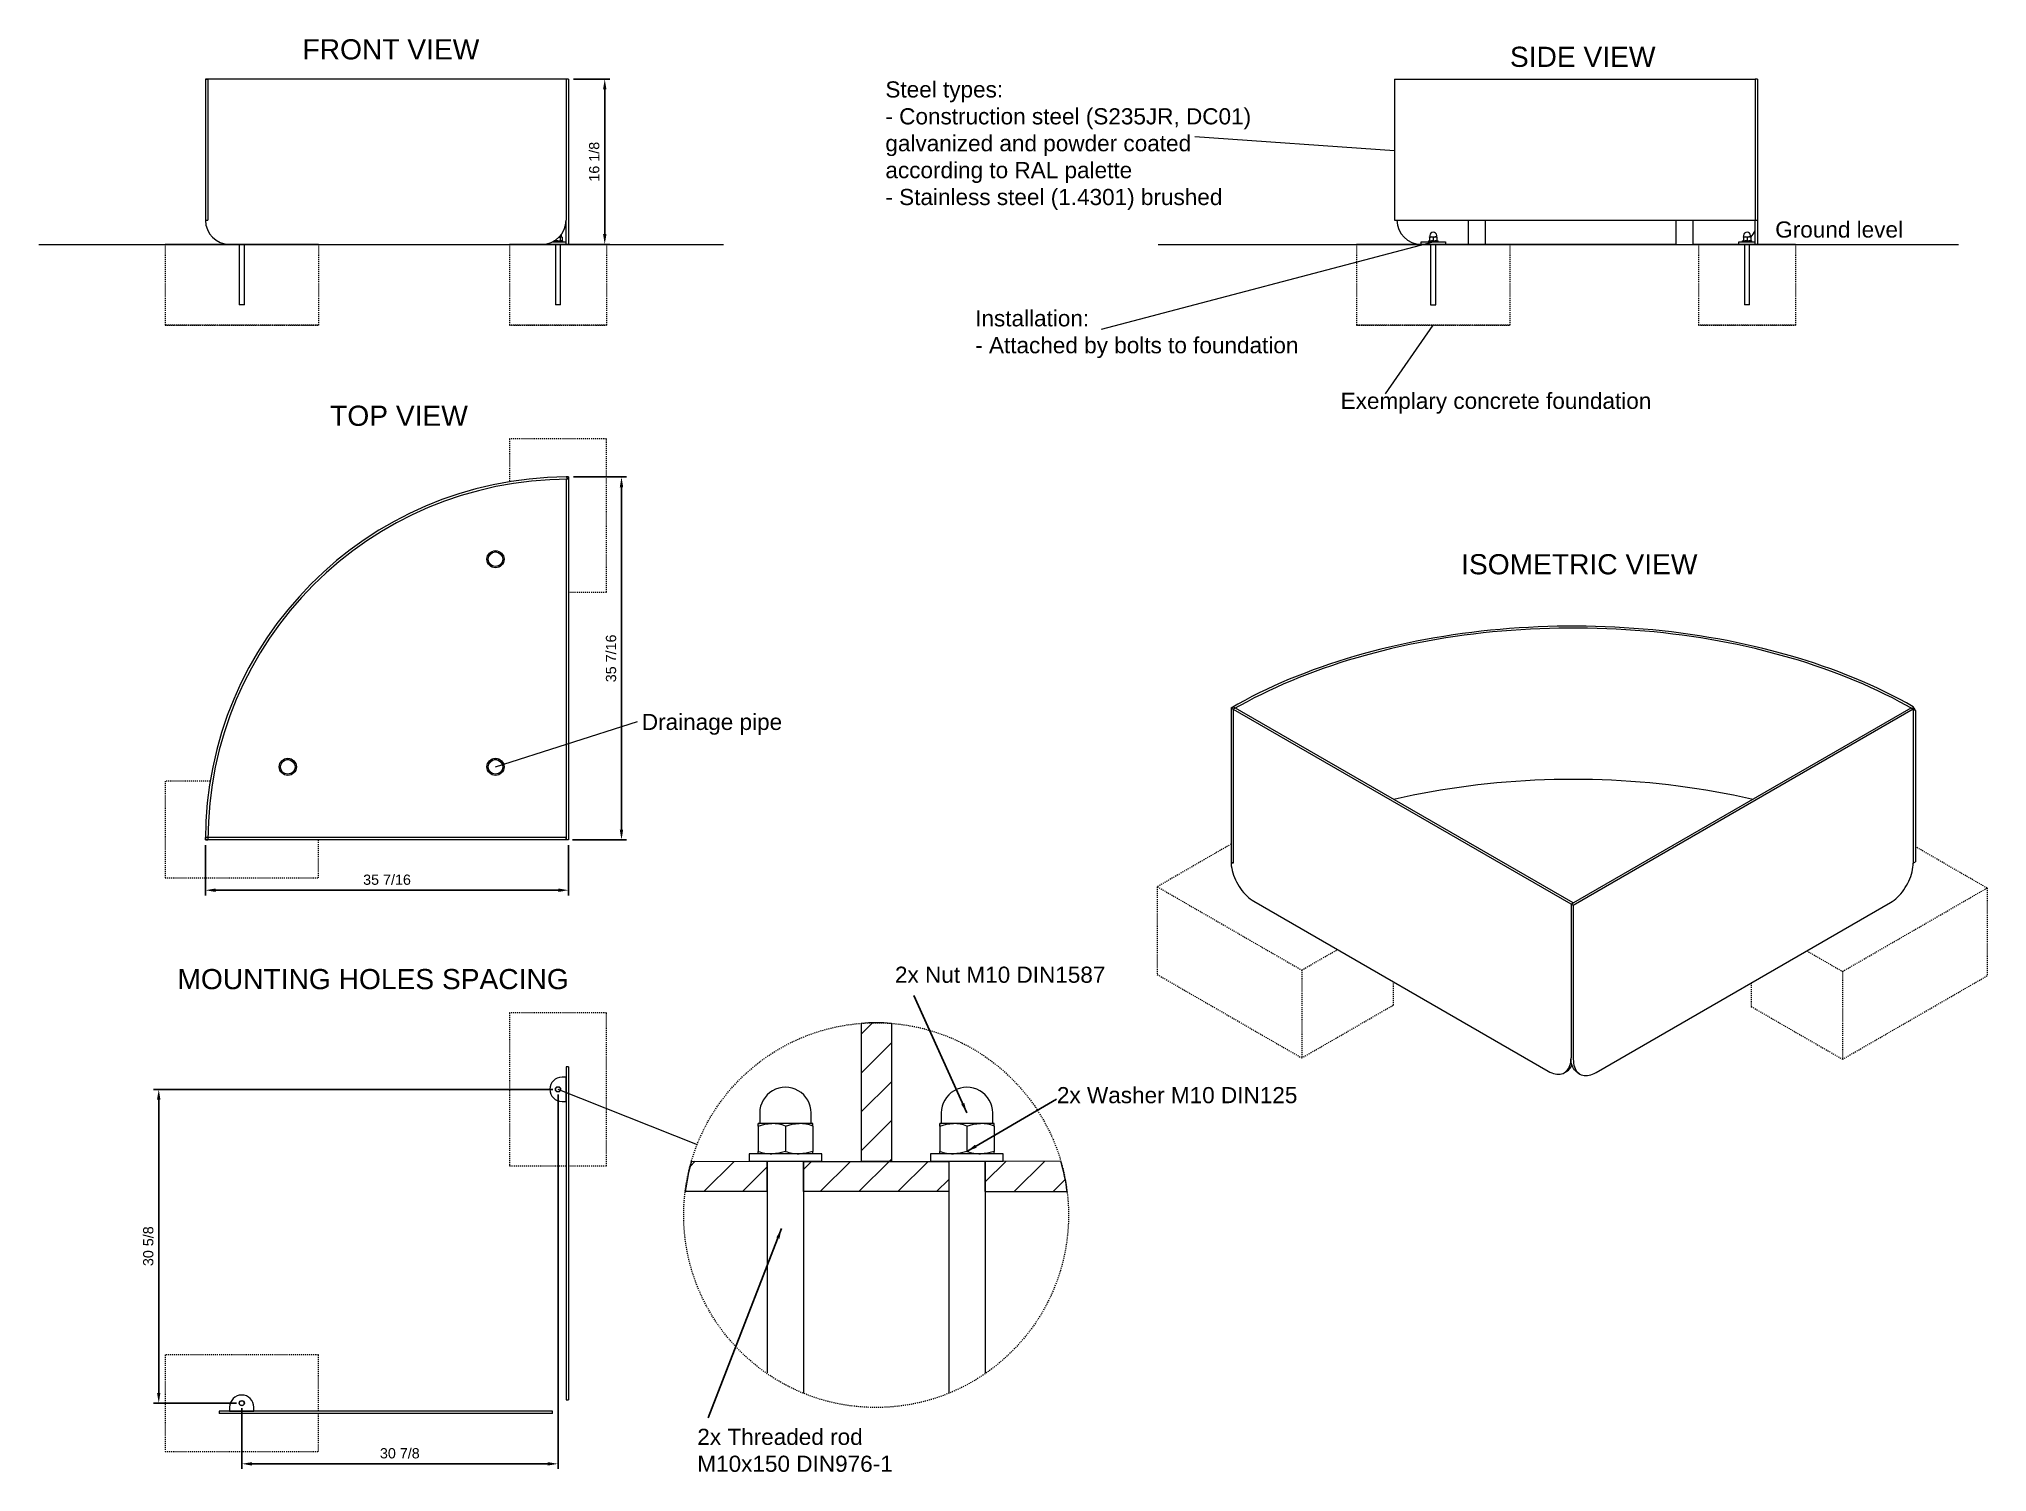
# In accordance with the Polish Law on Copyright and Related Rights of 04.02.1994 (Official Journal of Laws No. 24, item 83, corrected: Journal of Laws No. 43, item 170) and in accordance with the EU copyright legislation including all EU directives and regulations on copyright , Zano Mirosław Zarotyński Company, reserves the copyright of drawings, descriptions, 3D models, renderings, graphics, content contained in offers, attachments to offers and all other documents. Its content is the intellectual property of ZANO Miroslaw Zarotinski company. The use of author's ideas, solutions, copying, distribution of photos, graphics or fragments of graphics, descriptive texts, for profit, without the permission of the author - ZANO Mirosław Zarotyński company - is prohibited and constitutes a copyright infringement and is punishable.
# Model space of a CAD drawing. Header units: inches. Extents: x 242 to 432, y 18 to 158.
import ezdxf

# ---------------------------------------------------------------- set-up
doc = ezdxf.new("R2010")
doc.units = ezdxf.units.IN
doc.linetypes.add('HIDDEN', pattern=[1.905, 1.27, -0.635])
for name, color, linetype, lineweight in [('ZANO_O', 10, 'Continuous', 0), ('ZANO_R', 7, 'Continuous', 0), ('ZANO_R_przerywana', 250, 'HIDDEN', 0), ('ZANO_W', 1, 'Continuous', 0)]:
    doc.layers.add(name, color=color, linetype=linetype, lineweight=lineweight)
doc.styles.get("Standard").update_dxf_attribs({"font": 'ARIALUNI.TTF'})
doc.dimstyles.new('amerykanie', dxfattribs={"dimtxt": 50, "dimasz": 50, "dimexe": 0.5, "dimexo": 0.5, "dimgap": 1, "dimtad": 1, "dimdec": 0, "dimzin": 0, "dimlunit": 5, "dimtxsty": 'Standard', "dimcen": 0.09, "dimclrd": 1, "dimclre": 1, "dimclrt": 1, "dimazin": 0, "dimtfac": 1, "dimtdec": 0, "dimtmove": 0, "dimatfit": 3, "dimfxl": 1, "dimtzin": 0, "dimarcsym": 1})

# ---------------------------------------------------------------- blocks, each defined once
blk = doc.blocks.new('*D344')
at = {"layer": 'ZANO_W', "color": 1, "lineweight": -2}
for p, q in [((293.91, 115.11), (299.09, 115.11)), ((298.59, 80.68), (298.59, 114.11)), ((293.79, 79.68), (299.09, 79.68))]:
    blk.add_line(p, q, dxfattribs=at)
at = {"layer": 'ZANO_W', "color": 1}
for points in [[(298.75, 114.11), (298.42, 114.11), (298.59, 115.11)], [(298.42, 80.68), (298.75, 80.68), (298.59, 79.68)]]:
    blk.add_solid(points, dxfattribs=at)
at = {"layer": 'ZANO_W', "color": 1, "insert": (297.57, 97.4), "char_height": 1, "attachment_point": 5, "rotation": 90}
blk.add_mtext('35 7/16', dxfattribs=at)
blk = doc.blocks.new('*D345')
at = {"layer": 'ZANO_W', "color": 1, "lineweight": -2}
for p, q in [((257.98, 79.18), (257.98, 74.27)), ((293.41, 79.18), (293.41, 74.27)), ((258.98, 74.77), (292.41, 74.77))]:
    blk.add_line(p, q, dxfattribs=at)
at = {"layer": 'ZANO_W', "color": 1}
for points in [[(258.98, 74.94), (258.98, 74.6), (257.98, 74.77)], [(292.41, 74.6), (292.41, 74.94), (293.41, 74.77)]]:
    blk.add_solid(points, dxfattribs=at)
at = {"layer": 'ZANO_W', "color": 1, "insert": (275.7, 75.79), "char_height": 1, "attachment_point": 5}
blk.add_mtext('35 7/16', dxfattribs=at)
blk = doc.blocks.new('*D346')
at = {"layer": 'ZANO_W', "color": 1, "lineweight": -2}
for p, q in [((293.91, 153.95), (297.45, 153.95)), ((296.95, 138.81), (296.95, 152.95)), ((293.91, 137.81), (297.45, 137.81))]:
    blk.add_line(p, q, dxfattribs=at)
at = {"layer": 'ZANO_W', "color": 1}
for points in [[(297.12, 152.95), (296.79, 152.95), (296.95, 153.95)], [(296.79, 138.81), (297.12, 138.81), (296.95, 137.81)]]:
    blk.add_solid(points, dxfattribs=at)
at = {"layer": 'ZANO_W', "color": 1, "insert": (295.93, 145.88), "char_height": 1, "attachment_point": 5, "rotation": 90}
blk.add_mtext('16 1/8', dxfattribs=at)
blk = doc.blocks.new('*D347')
at = {"layer": 'ZANO_W', "color": 1, "lineweight": -2}
for p, q in [((291.89, 55.33), (252.92, 55.33)), ((253.42, 25.7), (253.42, 54.33)), ((261.02, 24.7), (252.92, 24.7))]:
    blk.add_line(p, q, dxfattribs=at)
at = {"layer": 'ZANO_W', "color": 1}
for points in [[(253.58, 54.33), (253.25, 54.33), (253.42, 55.33)], [(253.25, 25.7), (253.58, 25.7), (253.42, 24.7)]]:
    blk.add_solid(points, dxfattribs=at)
at = {"layer": 'ZANO_W', "color": 1, "insert": (252.4, 40.02), "char_height": 1, "attachment_point": 5, "rotation": 90}
blk.add_mtext('30 5/8', dxfattribs=at)
blk = doc.blocks.new('*D348')
at = {"layer": 'ZANO_W', "color": 1, "lineweight": -2}
for p, q in [((292.39, 54.83), (292.39, 18.28)), ((261.52, 24.2), (261.52, 18.28)), ((262.52, 18.78), (291.39, 18.78))]:
    blk.add_line(p, q, dxfattribs=at)
at = {"layer": 'ZANO_W', "color": 1}
for points in [[(262.52, 18.94), (262.52, 18.61), (261.52, 18.78)], [(291.39, 18.61), (291.39, 18.94), (292.39, 18.78)]]:
    blk.add_solid(points, dxfattribs=at)
at = {"layer": 'ZANO_W', "color": 1, "insert": (276.95, 19.8), "char_height": 1, "attachment_point": 5}
blk.add_mtext('30 7/8', dxfattribs=at)

msp = doc.modelspace()

# ---------------------------------------------------------------- linework, layer by layer
at = {"layer": 'ZANO_O'}
for points in [[(374.04076, 146.94378), (354.56213, 148.3247)], [(345.42973, 129.54147), (377.82028, 138.04616)], [(373.16464, 123.22183), (377.82028, 129.93594)], [(286.28555, 86.80792), (300.16314, 91.24715)], [(292.3879, 55.3338), (305.97521, 49.96093)]]:
    msp.add_lwpolyline(points, dxfattribs=at)
at = {"layer": 'ZANO_R'}
for p, q in [((257.97852, 153.95164), (257.97852, 140.17214)), ((257.97852, 153.95164), (258.21474, 153.95164)), ((293.1753, 153.95164), (257.97852, 153.95164)), ((258.21474, 153.95164), (258.21474, 140.17214)), ((293.41152, 153.95164), (293.1753, 153.95164)), ((293.1753, 153.95164), (293.1753, 140.17214)), ((293.41152, 153.95164), (293.41152, 140.17214)), ((374.04076, 153.71542), (374.04076, 140.17214)), ((374.04155, 153.95164), (409.23754, 153.95164)), ((409.47376, 153.95164), (409.23754, 153.95164)), ((409.23754, 153.95164), (409.23754, 140.17214)), ((409.47376, 153.95164), (409.47376, 140.17214)), ((257.97852, 140.17214), (258.21474, 140.17214)), ((293.1753, 137.80994), (293.1753, 140.17214)), ((293.41152, 140.17214), (293.41152, 137.80994)), ((374.04076, 140.17214), (409.47376, 140.17214)), ((381.24271, 140.17214), (381.24271, 137.80994)), ((382.912, 137.80994), (382.912, 140.17214)), ((401.51315, 140.17214), (401.51315, 137.80994)), ((403.18244, 137.80994), (403.18244, 140.17214)), ((409.23754, 137.80994), (409.23754, 140.17214)), ((409.47376, 140.17214), (409.47376, 137.80994)), ((241.72653, 137.80994), (308.55436, 137.80994)), ((254.04152, 137.80994), (269.00212, 137.80994)), ((269.00212, 137.80994), (254.04152, 137.80994)), ((261.26592, 137.80994), (261.26592, 131.90444)), ((261.77729, 137.80994), (261.26635, 137.80994)), ((261.77773, 131.90444), (261.77773, 137.80994)), ((269.00212, 137.80994), (290.8131, 137.80994)), ((287.6635, 137.80994), (290.8131, 137.80994)), ((297.11231, 137.80994), (287.6635, 137.80994)), ((290.8131, 137.80994), (293.1753, 137.80994)), ((291.6005, 137.80994), (291.6005, 137.94504)), ((291.84276, 138.04616), (292.7816, 138.04616)), ((291.91546, 138.08293), (291.91546, 138.04616)), ((292.02513, 138.14459), (292.86034, 138.14459)), ((292.02927, 138.14707), (292.03357, 138.14459)), ((292.132, 137.80994), (292.64208, 137.80994)), ((292.132, 137.80994), (292.132, 131.90444)), ((292.18333, 138.24796), (292.18333, 138.17623)), ((292.51912, 138.53829), (292.69476, 138.53829)), ((292.59247, 138.50664), (292.59247, 138.17623)), ((292.64381, 131.90444), (292.64381, 137.80994)), ((292.69476, 138.53829), (292.74223, 138.53829)), ((292.72255, 138.54813), (292.72255, 138.67608)), ((292.79705, 138.50664), (292.74223, 138.53829)), ((292.74223, 138.14459), (292.79705, 138.17623)), ((292.7816, 138.04616), (293.1753, 138.04616)), ((292.79705, 138.50664), (292.79705, 138.17623)), ((292.86034, 138.04616), (292.86034, 138.14459)), ((293.41152, 137.80994), (293.1753, 137.80994)), ((293.1753, 137.80994), (293.41152, 137.80994)), ((293.41152, 137.80994), (297.11231, 137.80994)), ((350.96477, 137.80994), (429.08479, 137.80994)), ((370.33998, 137.80994), (381.24271, 137.80994)), ((385.30058, 137.80994), (370.33998, 137.80994)), ((376.63918, 137.80994), (376.63918, 138.04616)), ((376.63918, 138.04616), (377.82028, 138.04616)), ((377.34784, 138.14459), (377.34784, 138.04616)), ((377.34784, 138.14459), (378.29272, 138.14459)), ((377.46595, 138.50664), (377.46595, 138.53829)), ((377.46595, 138.53829), (377.64312, 138.53829)), ((377.46595, 138.50664), (377.46595, 138.17623)), ((377.46595, 138.14459), (377.46595, 138.17623)), ((377.48564, 138.67608), (377.48564, 138.54813)), ((377.56438, 137.80994), (377.56438, 131.90444)), ((377.56481, 137.80994), (378.07575, 137.80994)), ((377.64312, 138.53829), (377.99745, 138.53829)), ((377.82028, 138.50664), (377.82028, 138.17623)), ((377.82028, 138.04616), (379.00138, 138.04616)), ((378.17461, 138.53829), (377.99745, 138.53829)), ((378.07619, 131.90444), (378.07619, 137.80994)), ((378.15493, 138.54813), (378.15493, 138.67608)), ((378.17461, 138.50664), (378.17461, 138.53829)), ((378.17461, 138.50664), (378.17461, 138.17623)), ((378.17461, 138.14459), (378.17461, 138.17623)), ((378.29272, 138.04616), (378.29272, 138.14459)), ((379.00138, 138.04616), (379.00138, 137.80994)), ((381.24271, 137.80994), (381.77154, 137.80994)), ((381.24271, 137.80994), (382.912, 137.80994)), ((381.77154, 137.80994), (382.912, 137.80994)), ((382.912, 137.80994), (385.30058, 137.80994)), ((401.51315, 137.80994), (385.30058, 137.80994)), ((401.51315, 137.80994), (402.34779, 137.80994)), ((402.34779, 137.80994), (403.18244, 137.80994)), ((403.72574, 137.80994), (403.18244, 137.80994)), ((403.72574, 137.80994), (413.17454, 137.80994)), ((413.17454, 137.80994), (403.72574, 137.80994)), ((407.66274, 137.80994), (407.66274, 138.04616)), ((407.66274, 138.04616), (408.84384, 138.04616)), ((407.9777, 138.14459), (407.9777, 138.04616)), ((407.9777, 138.14459), (408.92258, 138.14459)), ((408.09581, 138.50664), (408.09581, 138.53829)), ((408.09581, 138.53829), (408.27298, 138.53829)), ((408.09581, 138.50664), (408.09581, 138.17623)), ((408.09581, 138.14459), (408.09581, 138.17623)), ((408.1155, 138.67608), (408.1155, 138.54813)), ((408.19424, 137.80994), (408.70432, 137.80994)), ((408.19424, 137.80994), (408.19424, 131.90444)), ((408.27298, 138.53829), (408.62731, 138.53829)), ((408.45014, 138.50664), (408.45014, 138.17623)), ((408.80447, 138.53829), (408.62731, 138.53829)), ((408.70605, 131.90444), (408.70605, 137.80994)), ((408.78479, 138.54813), (408.78479, 138.67608)), ((408.80447, 138.50664), (408.80447, 138.53829)), ((408.80447, 138.50664), (408.80447, 138.17623)), ((408.80447, 138.14459), (408.80447, 138.17623)), ((408.84384, 138.04616), (409.23754, 138.04616)), ((408.92258, 138.04616), (408.92258, 138.14459)), ((261.77773, 131.90444), (261.26592, 131.90444)), ((292.64381, 131.90444), (292.132, 131.90444)), ((377.56438, 131.90444), (378.07619, 131.90444)), ((408.70605, 131.90444), (408.19424, 131.90444)), ((293.41152, 114.87874), (293.1753, 115.11417)), ((293.41152, 114.87874), (293.1753, 114.87874)), ((293.1753, 114.87874), (293.1753, 79.68195)), ((293.41152, 115.11495), (293.41152, 114.87874)), ((293.41152, 114.87874), (293.41152, 79.68195)), ((358.08443, 92.55636), (358.30714, 92.68492)), ((358.08443, 92.55636), (358.30714, 92.42779)), ((358.08443, 92.55636), (358.08443, 77.55432)), ((391.26827, 73.39973), (358.08443, 92.55636)), ((391.49098, 73.5283), (358.30714, 92.68492)), ((358.30714, 92.42779), (358.30714, 77.42576)), ((424.45212, 92.55635), (391.26827, 73.39973)), ((424.67483, 92.42779), (391.49098, 73.27116)), ((424.67483, 92.42779), (424.45212, 92.55635)), ((424.67483, 92.42779), (424.67409, 92.68449)), ((424.67483, 92.42779), (424.67483, 77.42575)), ((424.89754, 92.29918), (424.67483, 92.42779)), ((424.89754, 92.29918), (424.89754, 77.55432)), ((293.1753, 79.91817), (257.97852, 79.91817)), ((257.97852, 79.68195), (257.97852, 79.91817)), ((293.1753, 79.68195), (293.1753, 79.91817)), ((257.97852, 79.68195), (258.21474, 79.68195)), ((293.1753, 79.68195), (257.97852, 79.68195)), ((293.41152, 79.68195), (293.1753, 79.68195)), ((358.08443, 77.55432), (358.30714, 77.42576)), ((424.67483, 77.42575), (424.89754, 77.55432)), ((360.31153, 73.69687), (389.04117, 57.1116)), ((391.26827, 73.39973), (391.49098, 73.5283)), ((391.49098, 73.27116), (391.26827, 73.39973)), ((391.26827, 73.39973), (391.26827, 58.3977)), ((391.49098, 73.27116), (391.49098, 58.26913)), ((393.71809, 56.98303), (422.44772, 73.5683)), ((321.97294, 60.70368), (323.09406, 61.82481)), ((321.97294, 61.77003), (321.97294, 48.29966)), ((324.92569, 61.77003), (324.92569, 48.29966)), ((321.97294, 56.91562), (324.92569, 59.86837)), ((293.41152, 57.54456), (293.1753, 57.54456)), ((293.1753, 57.54456), (293.1753, 25.01286)), ((293.41152, 57.54456), (293.41152, 25.01286)), ((390.61584, 56.95567), (390.83855, 57.08424)), ((293.1753, 56.5149), (292.7816, 56.5149)), ((293.1753, 54.1527), (293.1753, 56.5149)), ((321.97294, 53.12755), (324.92569, 56.0803)), ((391.9207, 56.95567), (392.14341, 56.8271)), ((292.7816, 54.1527), (293.1753, 54.1527)), ((311.93359, 51.75324), (311.93359, 51.9906)), ((313.26232, 51.9906), (311.93359, 51.9906)), ((311.93359, 51.75324), (312.58457, 51.92545)), ((311.93359, 51.75324), (311.93359, 49.2752)), ((312.08123, 53.02405), (312.08123, 52.06442)), ((312.58457, 51.92545), (313.26232, 51.9906)), ((315.91979, 51.9906), (313.26232, 51.9906)), ((314.59106, 51.75324), (315.24204, 51.92545)), ((314.59106, 51.75324), (314.59106, 49.2752)), ((315.24204, 51.92545), (315.91979, 51.9906)), ((317.24854, 51.9906), (315.91979, 51.9906)), ((317.1009, 52.06442), (317.1009, 53.02405)), ((317.24854, 51.75324), (317.24854, 51.9906)), ((317.24854, 51.75324), (317.24854, 49.2752)), ((321.97294, 49.33949), (324.92569, 52.29224)), ((329.65009, 51.75324), (329.65009, 51.9906)), ((330.97882, 51.9906), (329.65009, 51.9906)), ((329.65009, 51.75324), (330.30107, 51.92545)), ((329.65009, 51.75324), (329.65009, 49.2752)), ((329.79773, 53.02405), (329.79773, 52.06442)), ((330.30107, 51.92545), (330.97882, 51.9906)), ((333.6363, 51.9906), (330.97882, 51.9906)), ((332.30757, 51.75324), (332.95855, 51.92545)), ((332.30757, 51.75324), (332.30757, 49.2752)), ((332.95855, 51.92545), (333.6363, 51.9906)), ((334.96504, 51.9906), (333.6363, 51.9906)), ((334.8174, 52.06442), (334.8174, 53.02405)), ((334.96504, 51.75324), (334.96504, 51.9906)), ((334.96504, 51.75324), (334.96504, 49.2752)), ((305.28665, 47.80546), (305.78714, 48.30595)), ((305.42509, 48.30628), (312.81941, 48.29966)), ((306.61616, 45.34691), (309.57182, 48.30257)), ((310.40423, 45.34691), (312.81941, 47.76209)), ((311.04776, 49.03785), (311.04776, 48.29966)), ((318.13435, 49.03785), (311.04776, 49.03785)), ((318.13435, 48.29966), (311.04776, 48.29966)), ((311.93359, 49.03785), (311.93359, 49.2752)), ((312.81941, 45.34691), (312.81941, 48.29966)), ((312.81941, 48.29966), (312.81941, 28.11896)), ((313.94008, 49.10299), (313.26232, 49.03785)), ((314.59106, 49.2752), (313.94008, 49.10299)), ((316.59754, 49.10299), (315.91979, 49.03785)), ((316.36271, 45.34691), (316.36271, 48.29966)), ((316.36271, 48.29966), (330.53591, 48.29966)), ((316.36271, 48.29966), (316.36271, 25.66948)), ((316.36271, 47.51733), (317.14504, 48.29966)), ((317.24854, 49.2752), (316.59754, 49.10299)), ((317.24854, 49.03785), (317.24854, 49.2752)), ((317.98036, 45.34691), (320.93311, 48.29966)), ((318.13435, 48.29966), (318.13435, 49.03785)), ((321.76842, 45.34691), (324.72117, 48.29966)), ((324.92569, 48.29966), (321.97294, 48.29966)), ((324.72117, 48.29966), (324.92569, 48.50417)), ((325.55649, 45.34691), (328.50924, 48.29966)), ((328.76426, 49.03785), (328.76426, 48.29966)), ((335.85086, 49.03785), (328.76426, 49.03785)), ((335.85086, 48.29966), (328.76426, 48.29966)), ((329.65009, 49.03785), (329.65009, 49.2752)), ((330.53591, 48.29966), (330.53591, 45.34691)), ((330.53591, 48.29966), (330.53591, 25.66948)), ((331.65657, 49.10299), (330.97882, 49.03785)), ((332.30757, 49.2752), (331.65657, 49.10299)), ((334.31404, 49.10299), (333.6363, 49.03785)), ((341.47354, 48.30628), (334.07921, 48.29966)), ((336.08716, 48.30146), (334.07921, 46.2935)), ((334.07921, 45.34691), (334.07921, 48.29966)), ((334.07921, 48.29966), (334.07921, 27.6518)), ((334.96504, 49.2752), (334.31404, 49.10299)), ((334.96504, 49.03785), (334.96504, 49.2752)), ((335.85086, 48.29966), (335.85086, 49.03785)), ((339.87862, 48.30485), (336.92068, 45.34691)), ((329.34455, 45.34691), (330.53591, 46.53827)), ((341.8975, 46.53566), (340.70875, 45.34691)), ((312.81941, 45.34691), (304.81603, 45.34691)), ((330.53591, 45.34691), (316.36271, 45.34691)), ((334.07921, 45.34691), (342.0826, 45.34691)), ((312.81941, 29.58718), (312.81941, 27.6518)), ((293.1753, 25.01286), (293.41152, 25.01286)), ((259.31106, 23.91654), (259.31106, 23.68032)), ((291.84276, 23.91654), (259.31106, 23.91654)), ((291.84276, 23.68032), (259.31106, 23.68032)), ((260.34072, 24.31024), (260.34072, 23.91654)), ((260.34072, 23.91654), (262.70292, 23.91654)), ((262.70292, 23.91654), (262.70292, 24.31024)), ((291.84276, 23.68032), (291.84276, 23.91654))]:
    msp.add_line(p, q, dxfattribs=at)
at = {"layer": 'ZANO_R', "flags": 128}
for points in [[(292.08104, 138.14459), (292.07377, 138.14476), (292.02741, 138.15393)], [(292.18333, 138.17623), (292.13322, 138.15327), (292.08104, 138.14459)], [(292.3879, 138.14459), (292.33525, 138.14683), (292.18333, 138.17623)], [(292.5015, 138.52697), (292.5445, 138.5192), (292.59247, 138.50664)], [(292.59247, 138.50664), (292.64259, 138.5296), (292.69476, 138.53829)], [(292.79705, 138.17623), (292.74694, 138.15327), (292.69476, 138.14459)], [(292.72255, 138.67608), (292.71523, 138.74566), (292.7105, 138.76506)], [(377.46595, 138.50664), (377.55275, 138.5296), (377.64312, 138.53829)], [(377.82028, 138.17623), (377.73348, 138.15327), (377.64312, 138.14459)], [(377.82028, 138.50664), (377.90708, 138.5296), (377.99745, 138.53829)], [(378.17461, 138.17623), (378.08781, 138.15327), (377.99745, 138.14459)], [(408.09581, 138.50664), (408.18261, 138.5296), (408.27298, 138.53829)], [(408.45014, 138.17623), (408.36334, 138.15327), (408.27298, 138.14459)], [(408.45014, 138.50664), (408.53694, 138.5296), (408.62731, 138.53829)], [(408.80447, 138.17623), (408.71767, 138.15327), (408.62731, 138.14459)], [(424.67409, 92.68449), (424.00181, 93.05994), (423.31679, 93.42763), (422.6193, 93.78742), (421.9096, 94.13916), (421.18798, 94.48273), (420.45472, 94.81798), (419.7101, 95.14478), (418.95443, 95.46301), (418.18799, 95.77254), (417.41108, 96.07326), (416.62401, 96.36503), (415.82709, 96.64775), (415.02063, 96.9213), (414.20495, 97.18559), (413.38036, 97.4405), (412.5472, 97.68594), (411.70578, 97.92181), (410.85643, 98.14801), (409.9995, 98.36446), (409.13531, 98.57108), (408.2642, 98.76778), (407.38652, 98.95448), (406.5026, 99.13112), (405.6128, 99.29762), (404.71747, 99.45392), (403.81695, 99.59995), (402.91161, 99.73566), (402.00178, 99.861), (401.08783, 99.97592), (400.17012, 100.08037), (399.24901, 100.17431), (398.32486, 100.2577), (397.39803, 100.33052), (396.46889, 100.39273), (395.53779, 100.4443), (394.6051, 100.48523), (393.6712, 100.51549), (392.73644, 100.53507), (391.80119, 100.54396), (390.86583, 100.54216), (389.9307, 100.52967), (388.99619, 100.50649), (388.06266, 100.47264), (387.13047, 100.42813), (386.19998, 100.37297), (385.27158, 100.30718), (384.34561, 100.2308), (383.42244, 100.14386), (382.50244, 100.04637), (381.58595, 99.93839), (380.67335, 99.81996), (379.765, 99.69112), (378.86123, 99.55193), (377.96242, 99.40243), (377.06891, 99.24269), (376.18106, 99.07277), (375.29921, 98.89274), (374.4237, 98.70266), (373.55488, 98.50261), (372.6931, 98.29267), (371.83868, 98.07293), (370.99197, 97.84346), (370.15329, 97.60436), (369.32298, 97.35572), (368.50135, 97.09764), (367.68874, 96.83022), (366.88546, 96.55357), (366.09182, 96.26779), (365.30814, 95.97299), (364.53472, 95.6693), (363.77187, 95.35683), (363.01989, 95.03569), (362.27906, 94.70603), (361.54969, 94.36796), (360.83205, 94.02163), (360.12643, 93.66716), (359.43311, 93.3047), (358.75235, 92.93438), (358.08443, 92.55636)], [(424.67483, 92.42779), (424.0085, 92.80488), (423.32932, 93.17424), (422.63755, 93.53574), (421.93346, 93.88923), (421.21735, 94.23456), (420.48948, 94.57161), (419.75014, 94.90024), (418.99964, 95.22031), (418.23826, 95.53171), (417.4663, 95.83431), (416.68408, 96.12799), (415.89189, 96.41263), (415.09006, 96.68812), (414.2789, 96.95436), (413.45873, 97.21123), (412.62987, 97.45864), (411.79266, 97.69648), (410.94742, 97.92467), (410.09449, 98.14312), (409.23421, 98.35173), (408.36691, 98.55042), (407.49294, 98.73912), (406.61264, 98.91775), (405.72637, 99.08624), (404.83446, 99.24453), (403.93728, 99.39255), (403.03518, 99.53024), (402.12852, 99.65755), (401.21765, 99.77443), (400.30294, 99.88083), (399.38474, 99.97672), (398.46342, 100.06204), (397.53935, 100.13677), (396.61288, 100.20088), (395.68439, 100.25435), (394.75424, 100.29714), (393.82281, 100.32926), (392.89045, 100.35067), (391.95753, 100.36138), (391.02443, 100.36138), (390.09152, 100.35067), (389.15916, 100.32926), (388.22772, 100.29714), (387.29757, 100.25435), (386.36908, 100.20088), (385.44262, 100.13677), (384.51854, 100.06204), (383.59722, 99.97672), (382.67903, 99.88083), (381.76431, 99.77443), (380.85344, 99.65755), (379.94678, 99.53024), (379.04468, 99.39255), (378.1475, 99.24453), (377.2556, 99.08625), (376.36932, 98.91775), (375.48903, 98.73912), (374.61506, 98.55042), (373.74776, 98.35173), (372.88747, 98.14312), (372.03454, 97.92467), (371.18931, 97.69648), (370.35209, 97.45864), (369.52324, 97.21123), (368.70307, 96.95436), (367.89191, 96.68812), (367.09007, 96.41263), (366.29789, 96.12799), (365.51567, 95.83431), (364.74371, 95.53171), (363.98233, 95.22031), (363.23182, 94.90024), (362.49249, 94.57161), (361.76462, 94.23456), (361.0485, 93.88923), (360.34442, 93.53574), (359.65265, 93.17424), (358.97346, 92.80488), (358.30714, 92.42779)], [(373.94926, 83.65492), (374.11145, 83.69245), (374.98526, 83.88775), (375.86565, 84.07294), (376.75227, 84.24794), (377.64476, 84.41269), (378.54278, 84.56712), (379.44595, 84.71117), (380.35393, 84.84478), (381.26635, 84.9679), (382.18285, 85.08048), (383.10305, 85.18247), (384.0266, 85.27383), (384.95312, 85.35453), (385.88226, 85.42454), (386.81362, 85.48383), (387.74686, 85.53236), (388.68158, 85.57013), (389.61743, 85.59712), (390.55402, 85.61332), (391.49098, 85.61872), (392.42795, 85.61332), (393.36454, 85.59712), (394.30038, 85.57013), (395.23511, 85.53236), (396.16834, 85.48383), (397.09971, 85.42454), (398.02884, 85.35453), (398.95536, 85.27383), (399.87891, 85.18247), (400.79912, 85.08048), (401.71561, 84.9679), (402.62803, 84.84478), (403.53601, 84.71117), (404.43919, 84.56712), (405.3372, 84.41269), (406.2297, 84.24794), (407.11631, 84.07294), (407.9967, 83.88775), (408.87051, 83.69245), (409.03271, 83.65492)], [(358.08443, 77.55432), (358.09129, 77.34858), (358.11185, 77.13618), (358.14596, 76.91843), (358.19343, 76.69667), (358.25396, 76.47228), (358.32717, 76.24663), (358.41262, 76.02112), (358.50977, 75.79713), (358.61803, 75.57605), (358.73673, 75.35924), (358.86515, 75.14803), (359.00247, 74.94374), (359.14787, 74.74761), (359.30045, 74.56086), (359.45926, 74.38464), (359.62332, 74.22004), (359.79163, 74.06806), (359.96314, 73.92965), (360.1368, 73.80567), (360.31153, 73.69687)], [(422.44772, 73.5683), (422.62246, 73.6771), (422.79612, 73.80108), (422.96763, 73.93949), (423.13594, 74.09147), (423.3, 74.25607), (423.45881, 74.43229), (423.61138, 74.61904), (423.75678, 74.81517), (423.89411, 75.01946), (424.02252, 75.23067), (424.14123, 75.44748), (424.24949, 75.66856), (424.34664, 75.89255), (424.43209, 76.11806), (424.5053, 76.34371), (424.56582, 76.56811), (424.61329, 76.78986), (424.64741, 77.00761), (424.66796, 77.22001), (424.67483, 77.42575)], [(389.04117, 57.1116), (389.21591, 57.01866), (389.38957, 56.94214), (389.56108, 56.88252), (389.72938, 56.84018), (389.89345, 56.81536), (390.05226, 56.80822), (390.20483, 56.81881), (390.35023, 56.84706), (390.48756, 56.8928), (390.61597, 56.95574), (390.73467, 57.0355), (390.84294, 57.13159), (390.94009, 57.24341), (391.02553, 57.37027), (391.09875, 57.51139), (391.15927, 57.6659), (391.20674, 57.83285), (391.24085, 58.01121), (391.26141, 58.19988), (391.26827, 58.3977)], [(391.9207, 56.95567), (391.92058, 56.95574), (391.80187, 57.0355), (391.69361, 57.13159), (391.59646, 57.2434), (391.51101, 57.37026), (391.4378, 57.51139), (391.37728, 57.6659), (391.32981, 57.83285), (391.29569, 58.01121), (391.27514, 58.19988), (391.26827, 58.3977)], [(391.49098, 58.26913), (391.49785, 58.07131), (391.5184, 57.88264), (391.55252, 57.70428), (391.59999, 57.53733), (391.66051, 57.38282), (391.73372, 57.2417), (391.81917, 57.11484), (391.91632, 57.00302), (392.02458, 56.90693), (392.14329, 56.82718), (392.2717, 56.76423), (392.40903, 56.71849), (392.55443, 56.69024), (392.707, 56.67965), (392.86581, 56.68679), (393.02987, 56.71161), (393.19818, 56.75395), (393.36969, 56.81357), (393.54335, 56.89009), (393.71809, 56.98303)]]:
    msp.add_lwpolyline(points, dxfattribs=at)
at = {"layer": 'ZANO_R'}
for centre, radius in [((286.28555, 107.07836), 0.83661), ((286.28555, 107.07836), 0.83464), ((286.28555, 107.07836), 0.70866), ((266.01512, 86.80792), 0.83661), ((266.01512, 86.80792), 0.83464), ((266.01512, 86.80792), 0.70866), ((286.28555, 86.80792), 0.83661), ((286.28555, 86.80792), 0.83464), ((286.28555, 86.80792), 0.70866), ((292.3879, 55.3338), 0.25591), ((292.3879, 55.3338), 0.23622), ((261.52182, 24.70394), 0.25591), ((261.52182, 24.70394), 0.23622)]:
    msp.add_circle(centre, radius, dxfattribs=at)
for centre, radius, start, end in [((260.34072, 140.17214), 2.3622, 180, 270), ((290.8131, 140.17214), 2.3622, 270, 0), ((376.63918, 140.17214), 2.3622, 180, 270), ((377.82028, 138.67608), 0.33465, 0, 180), ((408.45014, 138.67608), 0.33465, 0, 180), ((407.11156, 140.17214), 2.3622, 316.0355431, 334.1580672), ((292.37779, 138.88695), 0.74243, 270.780306, 286.8078675), ((292.69899, 138.33938), 0.19484, 236.859984, 268.755729), ((292.69053, 138.3435), 0.19483, 56.8588179, 88.7561528), ((292.73239, 138.54813), 0.00984, 180, 270), ((377.64765, 138.6817), 0.53714, 250.2277192, 269.5158719), ((377.47579, 138.54813), 0.00984, 270, 0), ((377.63858, 138.00117), 0.53714, 70.2277192, 89.5158719), ((378.00199, 138.68171), 0.53714, 250.2277967, 269.5157287), ((377.99291, 138.00117), 0.53713, 70.2276849, 89.5159062), ((378.16477, 138.54813), 0.00984, 180, 270), ((407.11156, 140.17214), 2.3622, 270, 283.4933988), ((408.27752, 138.68173), 0.53716, 250.228182, 269.5155405), ((408.10566, 138.54813), 0.00984, 270, 0), ((408.26844, 138.00115), 0.53716, 70.228182, 89.5155405), ((408.63184, 138.68168), 0.53711, 250.2273372, 269.5158598), ((408.62277, 138.00119), 0.53711, 70.2273125, 89.51641), ((408.79463, 138.54813), 0.00984, 180, 270), ((293.41152, 79.68195), 35.433, 90.3819719, 180), ((293.41152, 79.68195), 35.19678, 90, 180), ((293.41152, 79.68195), 35.433, 90, 90.3819719), ((323.44931, 43.05439), 18.77378, 85.4895884, 94.5104116), ((390.21814, 58.11647), 1.20433, 301.007313, 341.1472455), ((292.7816, 55.3338), 1.1811, 90, 180), ((292.7816, 55.3338), 1.1811, 180, 270), ((314.59106, 53.02407), 2.50983, 359.9997308, 180.0002692), ((332.30757, 53.02407), 2.50983, 359.9997308, 180.0002692), ((312.0074, 52.06443), 0.07383, 270.0029354, 359.9902351), ((313.22834, 47.96254), 4.0282, 70.2269566, 89.5167659), ((315.88582, 47.96254), 4.0282, 70.2269566, 89.5167659), ((317.17473, 52.06443), 0.07383, 180.0097649, 269.9970646), ((329.7239, 52.06443), 0.07383, 270.0029354, 359.9902351), ((330.94485, 47.96254), 4.0282, 70.2269566, 89.5167659), ((333.60232, 47.96254), 4.0282, 70.2269566, 89.5167659), ((334.89123, 52.06443), 0.07383, 180.0097665, 269.9834032), ((323.44101, 43.05439), 18.76581, 163.7478553, 173.0144838), ((313.29633, 53.06615), 4.02845, 250.2279308, 269.5162644), ((315.9538, 53.06615), 4.02845, 250.2279308, 269.5162644), ((331.01283, 53.06615), 4.02845, 250.2279308, 269.5162644), ((333.67031, 53.06615), 4.02845, 250.2279308, 269.5162644), ((323.44101, 43.05439), 18.78176, 7.0110706, 16.2379607), ((261.52182, 24.31024), 1.1811, 90, 180), ((261.52182, 24.31024), 1.1811, 0, 90)]:
    msp.add_arc(centre, radius, start, end, dxfattribs=at)
for centre, major_axis, ratio, start_param, end_param in [((409.47376, 189.14842), (30.17823, 48.68451), 0.381395082, 2.583347628, 2.590014295), ((391.49098, 111.59064), (-45.22962, 59.99545), 0.22748951, 4.220058357, 4.226725023)]:
    msp.add_ellipse(centre, major_axis=major_axis, ratio=ratio, start_param=start_param, end_param=end_param, dxfattribs=at)
at = {"layer": 'ZANO_R_przerywana', "ltscale": 0.05}
for p, q in [((254.04152, 137.80994), (254.04152, 129.93594)), ((254.04152, 137.80994), (254.04152, 129.93594)), ((269.00212, 137.80994), (269.00212, 129.93594)), ((269.00212, 137.80994), (269.00212, 129.93594)), ((287.6635, 137.80994), (287.6635, 129.93594)), ((287.6635, 137.80994), (287.6635, 129.93594)), ((297.11231, 137.80994), (297.11231, 129.93594)), ((297.11231, 137.80994), (297.11231, 129.93594)), ((370.33998, 137.80994), (370.33998, 129.93594)), ((370.33998, 137.80994), (370.33998, 129.93594)), ((385.30058, 137.80994), (385.30058, 129.93594)), ((385.30058, 137.80994), (385.30058, 129.93594)), ((403.72574, 137.80994), (403.72574, 129.93594)), ((403.72574, 137.80994), (403.72574, 129.93594)), ((413.17454, 137.80994), (413.17454, 129.93594)), ((413.17454, 137.80994), (413.17454, 129.93594)), ((254.04152, 129.93594), (269.00212, 129.93594)), ((269.00212, 129.93594), (254.04152, 129.93594)), ((287.6635, 129.93594), (297.11231, 129.93594)), ((297.11231, 129.93594), (287.6635, 129.93594)), ((370.33998, 129.93594), (385.30058, 129.93594)), ((385.30058, 129.93594), (370.33998, 129.93594)), ((403.72574, 129.93594), (413.17454, 129.93594)), ((413.17454, 129.93594), (403.72574, 129.93594)), ((287.6635, 118.81574), (287.6635, 114.64562)), ((297.11231, 118.81574), (287.6635, 118.81574)), ((297.11231, 103.85513), (297.11231, 118.81574)), ((293.41152, 103.85513), (297.11231, 103.85513)), ((254.04152, 85.42997), (254.04152, 75.98117)), ((258.44786, 85.42997), (254.04152, 85.42997)), ((269.00212, 75.98117), (269.00212, 79.68195)), ((358.08443, 79.26814), (350.88346, 75.11111)), ((431.8758, 74.98254), (424.89754, 79.01101)), ((254.04152, 75.98117), (269.00212, 75.98117)), ((350.88346, 75.11111), (350.88346, 66.53852)), ((350.88346, 75.11111), (364.98845, 66.96847)), ((417.77081, 66.83991), (431.8758, 74.98254)), ((431.8758, 74.98254), (431.8758, 66.40995)), ((364.98845, 66.96847), (368.47758, 68.98271)), ((414.28168, 68.85414), (417.77081, 66.83991)), ((364.98845, 66.96847), (364.98845, 58.39588)), ((417.77081, 66.83991), (417.77081, 58.26732)), ((350.88346, 66.53852), (364.98845, 58.39588)), ((373.89686, 65.85422), (373.89686, 63.5386)), ((408.86239, 65.72565), (408.86239, 63.41004)), ((417.77081, 58.26732), (431.8758, 66.40995)), ((297.11231, 62.8141), (287.6635, 62.8141)), ((287.6635, 62.8141), (287.6635, 47.8535)), ((297.11231, 47.8535), (297.11231, 62.8141)), ((364.98845, 58.39588), (373.89686, 63.5386)), ((408.86239, 63.41004), (417.77081, 58.26732)), ((287.6635, 47.8535), (293.1753, 47.8535)), ((293.41152, 47.8535), (297.11231, 47.8535)), ((254.04152, 29.42834), (254.04152, 19.97954)), ((269.00212, 29.42834), (254.04152, 29.42834)), ((269.00212, 23.91654), (269.00212, 29.42834)), ((269.00212, 19.97954), (269.00212, 23.68032)), ((254.04152, 19.97954), (269.00212, 19.97954))]:
    msp.add_line(p, q, dxfattribs=at)
msp.add_circle((323.44101, 43.05439), 18.78176, dxfattribs=at)

# ---------------------------------------------------------------- texts
at = {"layer": 'ZANO_O', "attachment_point": 1}
for s, insert, char_height, width in [('FRONT VIEW', (267.44943, 157.83499), 1.9685, 1188.4821152), ('SIDE VIEW', (385.30554, 157.10583), 1.9685, 1188.4821152), ('\\pxql;Steel types:\\P- Construction steel (S235JR, DC01)\\Pgalvanized and powder coated\\Paccording to RAL palette\\P- Stainless steel (1.4301) brushed', (324.34527, 153.72492), 1.5748001, 1792.8014422), ('Ground level', (411.20172, 140.05032), 1.5748001, 1792.8014422), ('\\pxql;Installation:\\P- Attached by bolts to foundation', (333.11065, 131.38257), 1.5748001, 1792.8014422), ('TOP VIEW', (270.14686, 122.0695), 1.9685, 1188.4821152), ('\\pxql;Exemplary concrete foundation', (368.78254, 123.3282), 1.5748001, 1792.8014422), ('ISOMETRIC VIEW', (380.5426, 107.57164), 1.9685001, 1188.4821152), ('Drainage pipe', (300.5708, 91.98663), 1.5748001, 1792.8014422), ('MOUNTING HOLES SPACING', (255.24317, 67.0795), 1.9685001, 2094.1972332), ('2x Nut M10 DIN1587', (325.27983, 67.30904), 1.5748001, 1792.8014422), ('2x Washer M10 DIN125', (341.0869, 55.55506), 1.5748001, 1792.8014422), ('2x Threaded rod \\PM10x150 DIN976-1', (305.98709, 22.19808), 1.5748001, 1792.8014422)]:
    msp.add_mtext(s, dxfattribs=dict(at, insert=insert, char_height=char_height, width=width))

# ---------------------------------------------------------------- dimensions: what is measured, and where the dimension line sits
at = {"layer": 'ZANO_W'}
for base, p1, p2, picture, middle in [((296.95211, 153.95164), (293.41152, 137.80994), (293.41152, 153.95164), '*D346', (295.93301, 145.88079)), ((298.58614, 115.11495), (293.29341, 79.68195), (293.41152, 115.11495), '*D344', (297.56704, 97.39845)), ((253.41716, 55.3338), (261.52182, 24.70394), (292.3879, 55.3338), '*D347', (252.39806, 40.01887))]:
    dim = msp.add_linear_dim(base=base, p1=p1, p2=p2, angle=90, dimstyle='amerykanie', override={"dimtxt": 1, "dimasz": 1, "dimgap": 0.5, "dimdec": 4, "dimaunit": 1, "dimadec": 1, "dimtdec": 4, "dimtmove": 1, "dimfrac": 2}, dxfattribs=at)
    dim.commit()
    dim.dimension.update_dxf_attribs({"geometry": picture, "text_midpoint": middle})
for base, p1, p2, picture, middle in [((293.41152, 74.77069), (257.97852, 79.68195), (293.41152, 79.68195), '*D345', (275.69502, 75.78979)), ((292.3879, 18.77676), (261.52182, 24.70394), (292.3879, 55.3338), '*D348', (276.95486, 19.79586))]:
    dim = msp.add_linear_dim(base=base, p1=p1, p2=p2, dimstyle='amerykanie', override={"dimtxt": 1, "dimasz": 1, "dimgap": 0.5, "dimdec": 4, "dimaunit": 1, "dimadec": 1, "dimtdec": 4, "dimtmove": 1, "dimfrac": 2}, dxfattribs=at)
    dim.commit()
    dim.dimension.update_dxf_attribs({"geometry": picture, "text_midpoint": middle})

# ---------------------------------------------------------------- leaders
at = {"layer": 'ZANO_O'}
for points in [[(332.30757, 53.02407), (327.12302, 64.49783)], [(332.30757, 49.2752), (341.03443, 54.37723)], [(314.21488, 41.75249), (307.0575, 23.26704)]]:
    msp.add_leader(points, dimstyle='amerykanie', override={"dimtxt": 1, "dimasz": 1, "dimgap": 0.5, "dimdec": 4, "dimaunit": 1, "dimadec": 1, "dimtdec": 4, "dimtmove": 1, "dimfrac": 2}, dxfattribs=at)

doc.saveas('drawing.dxf')
